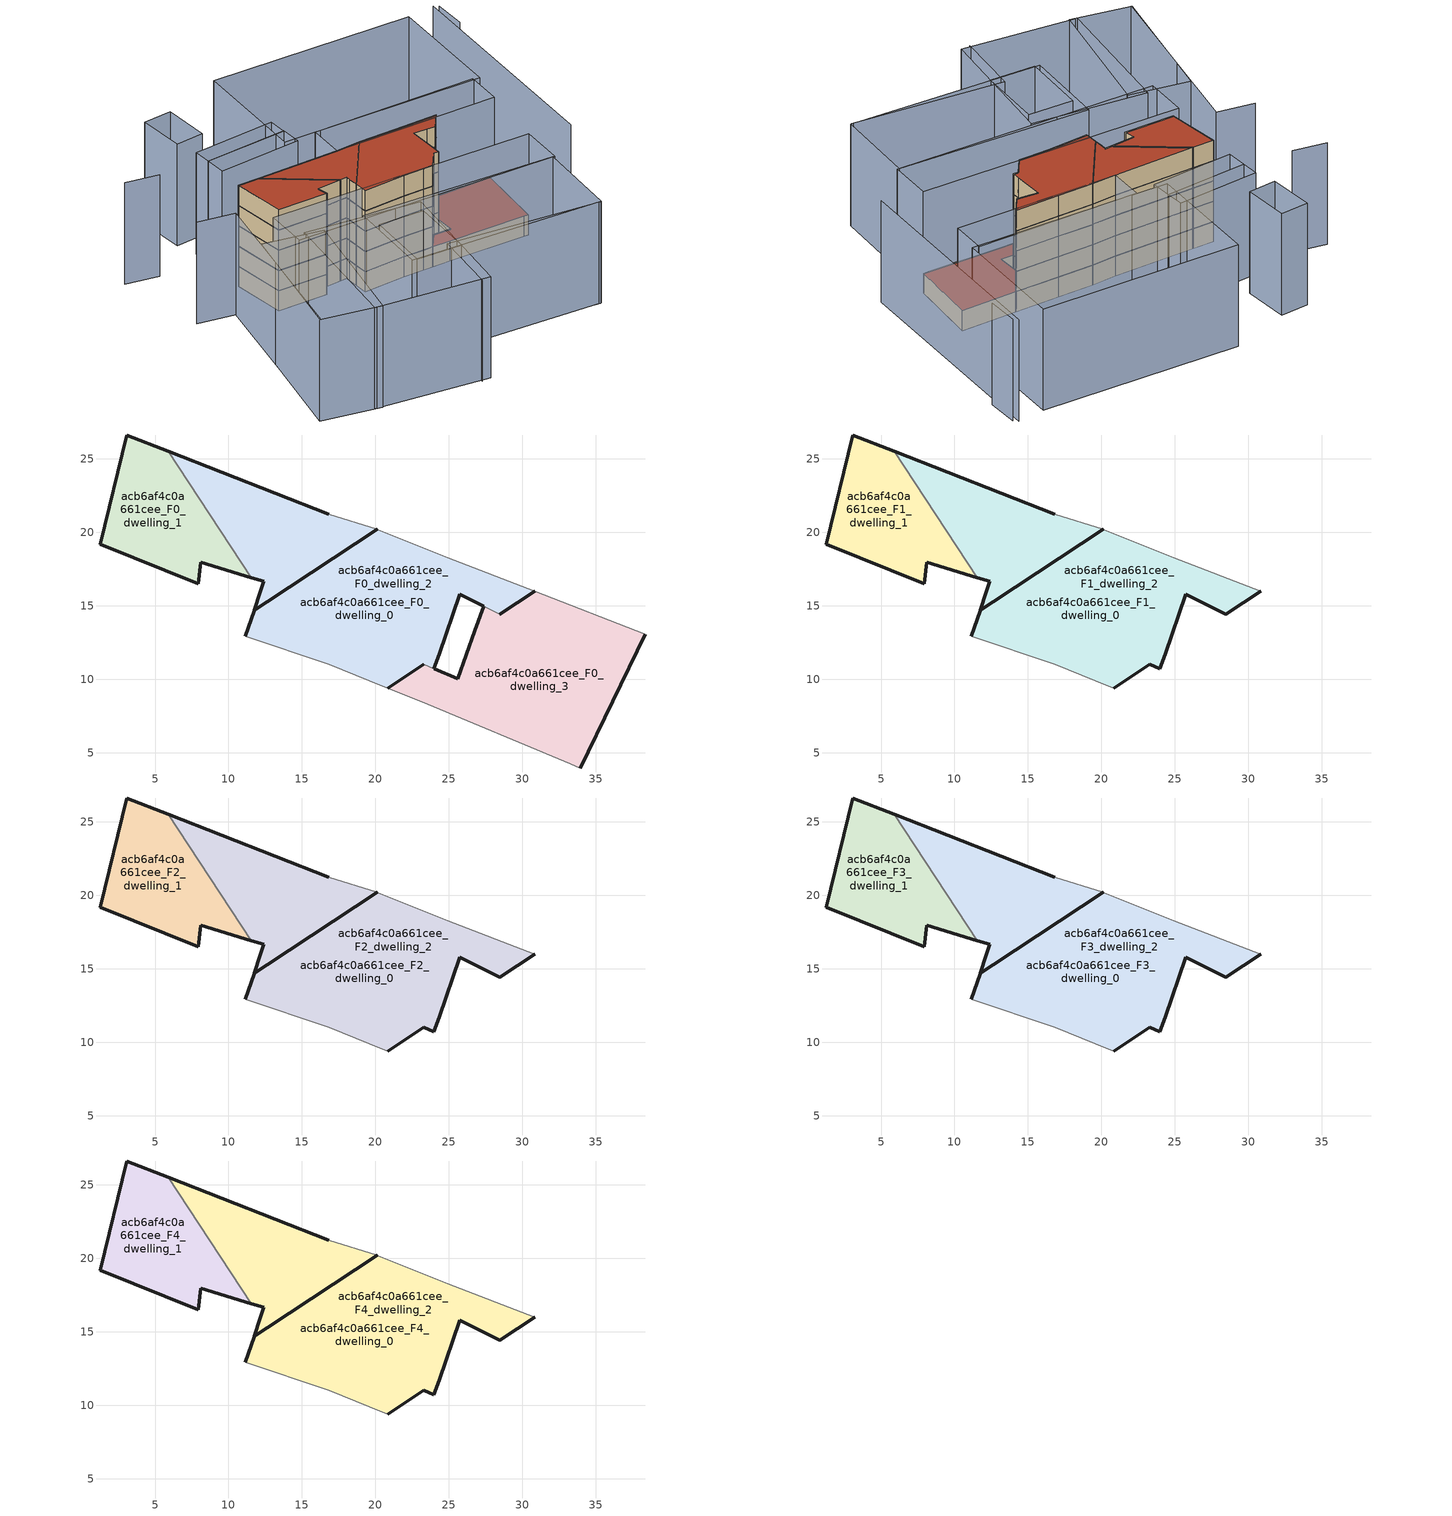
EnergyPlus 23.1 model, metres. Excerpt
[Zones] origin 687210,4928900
acb6af4c0a661cee_F0_dwelling_0
 floor ground (EU_floor_Construction): 20.14,20.2 16.83,21.25 5.9,25.53 11.55,16.92 12.41,16.66 12.18,15.96 11.74,14.68 12.63,15.27 12.64,15.27 z0; 28.48,14.42 30.85,15.98 24.92,18.29 20.16,20.19 20.14,20.2 12.64,15.27 12.63,15.27 11.74,14.68 11.14,12.93 16.81,11.02 19.59,9.9 20.83,9.4 23.28,11.01 23.99,10.71 24.33,11.7 25.74,15.78 27.37,14.97 z0
 wall outside (EU_wall_Construction): 5.9,25.53 16.83,21.25 / 20.14,20.2 12.63,15.27 11.74,14.68 12.18,15.96 12.41,16.66 11.55,16.92 z0:3
 wall adiabatic (EU_wall_Construction): 16.83,21.25 20.14,20.2 z0:3
 wall to acb6af4c0a661cee_F0_dwelling_1 (EU_wall_Construction): 11.55,16.92 5.9,25.53 z0:3
acb6af4c0a661cee_F0_dwelling_1
 floor ground (EU_floor_Construction): 11.55,16.92 5.9,25.53 3.08,26.63 1.26,19.19 7.94,16.49 8.11,17.97 z0
 wall outside (EU_wall_Construction): 11.55,16.92 8.11,17.97 7.94,16.49 1.26,19.19 3.08,26.63 5.9,25.53 z0:3
acb6af4c0a661cee_F0_dwelling_2
 floor ground (EU_floor_Construction): 20.14,20.2 16.83,21.25 5.9,25.53 11.55,16.92 12.41,16.66 12.18,15.96 11.74,14.68 12.63,15.27 12.64,15.27 z0; 28.48,14.42 30.85,15.98 24.92,18.29 20.16,20.19 20.14,20.2 12.64,15.27 12.63,15.27 11.74,14.68 11.14,12.93 16.81,11.02 19.59,9.9 20.83,9.4 23.28,11.01 23.99,10.71 24.33,11.7 25.74,15.78 27.37,14.97 z0
 wall outside (EU_wall_Construction): 27.37,14.97 25.74,15.78 24.33,11.7 23.99,10.71 / 23.29,11.01 20.83,9.4 / 11.14,12.93 11.74,14.68 12.63,15.27 12.64,15.27 20.14,20.2 / 30.85,15.98 28.48,14.42 z0:3
 wall adiabatic (EU_wall_Construction): 20.83,9.4 19.59,9.9 16.81,11.02 11.14,12.93 / 20.14,20.2 20.16,20.19 24.92,18.29 30.85,15.98 z0:3
 wall to acb6af4c0a661cee_F0_dwelling_3 (EU_wall_Construction): 23.99,10.71 23.28,11.01 / 28.48,14.42 27.37,14.97 z0:3
acb6af4c0a661cee_F0_dwelling_3
 floor ground (EU_floor_Construction): 33.93,3.96 38.38,13.05 30.85,15.98 28.48,14.42 27.37,14.97 26.78,13.3 25.61,10.02 24,10.71 23.99,10.71 23.29,11.01 23.28,11 20.83,9.4 23.17,8.46 33.25,4.25 z0
 wall outside (EU_wall_Construction): 28.48,14.42 30.85,15.98 / 38.38,13.05 33.93,3.96 / 20.83,9.4 23.28,11 23.29,11.01 / 23.99,10.71 24,10.71 25.61,10.02 26.78,13.3 27.37,14.97 z0:3
 wall adiabatic (EU_wall_Construction): 30.85,15.98 38.38,13.05 / 33.93,3.96 33.25,4.25 23.17,8.46 20.83,9.4 z0:3
 roof outside (EU_roof_Construction): 38.38,13.05 33.93,3.96 33.25,4.25 23.17,8.46 20.83,9.4 23.28,11 23.29,11.01 23.99,10.71 24,10.71 25.61,10.02 26.78,13.3 27.37,14.97 28.48,14.42 30.85,15.98 z3
acb6af4c0a661cee_F1_dwelling_0
 floor outside (EU_floor_Construction): 20.14,20.2 16.83,21.25 5.9,25.53 11.55,16.92 12.41,16.66 12.18,15.96 11.74,14.68 12.63,15.27 12.64,15.27 z3; 28.48,14.42 30.85,15.98 24.92,18.29 20.16,20.19 20.14,20.2 12.64,15.27 12.63,15.27 11.74,14.68 11.14,12.93 16.81,11.02 19.59,9.9 20.83,9.4 23.28,11.01 23.99,10.71 24.33,11.7 25.74,15.78 27.37,14.97 z3
 wall outside (EU_wall_Construction): 5.9,25.53 16.83,21.25 / 20.14,20.2 12.63,15.27 11.74,14.68 12.18,15.96 12.41,16.66 11.55,16.92 z3:6
 wall adiabatic (EU_wall_Construction): 16.83,21.25 20.14,20.2 z3:6
 wall to acb6af4c0a661cee_F1_dwelling_1 (EU_wall_Construction): 11.55,16.92 5.9,25.53 z3:6
acb6af4c0a661cee_F1_dwelling_1
 floor to acb6af4c0a661cee_F0_dwelling_1 (EU_floor_Construction): 11.55,16.92 5.9,25.53 3.08,26.63 1.26,19.19 7.94,16.49 8.11,17.97 z3
 wall outside (EU_wall_Construction): 11.55,16.92 8.11,17.97 7.94,16.49 1.26,19.19 3.08,26.63 5.9,25.53 z3:6
acb6af4c0a661cee_F1_dwelling_2
 floor to acb6af4c0a661cee_F0_dwelling_2 (EU_floor_Construction): 20.14,20.2 16.83,21.25 5.9,25.53 11.55,16.92 12.41,16.66 12.18,15.96 11.74,14.68 12.63,15.27 12.64,15.27 z3; 28.48,14.42 30.85,15.98 24.92,18.29 20.16,20.19 20.14,20.2 12.64,15.27 12.63,15.27 11.74,14.68 11.14,12.93 16.81,11.02 19.59,9.9 20.83,9.4 23.28,11.01 23.99,10.71 24.33,11.7 25.74,15.78 27.37,14.97 z3
 wall outside (EU_wall_Construction): 11.14,12.93 11.74,14.68 12.63,15.27 12.64,15.27 20.14,20.2 / 30.85,15.98 28.48,14.42 27.37,14.97 25.74,15.78 24.33,11.7 23.99,10.71 23.29,11.01 20.83,9.4 z3:6
 wall adiabatic (EU_wall_Construction): 20.83,9.4 19.59,9.9 16.81,11.02 11.14,12.93 / 20.14,20.2 20.16,20.19 24.92,18.29 30.85,15.98 z3:6
acb6af4c0a661cee_F2_dwelling_0
 floor outside (EU_floor_Construction): 20.14,20.2 16.83,21.25 5.9,25.53 11.55,16.92 12.41,16.66 12.18,15.96 11.74,14.68 12.63,15.27 12.64,15.27 z6; 28.48,14.42 30.85,15.98 24.92,18.29 20.16,20.19 20.14,20.2 12.64,15.27 12.63,15.27 11.74,14.68 11.14,12.93 16.81,11.02 19.59,9.9 20.83,9.4 23.28,11.01 23.99,10.71 24.33,11.7 25.74,15.78 27.37,14.97 z6
 wall outside (EU_wall_Construction): 5.9,25.53 16.83,21.25 / 20.14,20.2 12.63,15.27 11.74,14.68 12.18,15.96 12.41,16.66 11.55,16.92 z6:9
 wall adiabatic (EU_wall_Construction): 16.83,21.25 20.14,20.2 z6:9
 wall to acb6af4c0a661cee_F2_dwelling_1 (EU_wall_Construction): 11.55,16.92 5.9,25.53 z6:9
acb6af4c0a661cee_F2_dwelling_1
 floor to acb6af4c0a661cee_F1_dwelling_1 (EU_floor_Construction): 11.55,16.92 5.9,25.53 3.08,26.63 1.26,19.19 7.94,16.49 8.11,17.97 z6
 wall outside (EU_wall_Construction): 11.55,16.92 8.11,17.97 7.94,16.49 1.26,19.19 3.08,26.63 5.9,25.53 z6:9
acb6af4c0a661cee_F2_dwelling_2
 floor to acb6af4c0a661cee_F1_dwelling_2 (EU_floor_Construction): 20.14,20.2 16.83,21.25 5.9,25.53 11.55,16.92 12.41,16.66 12.18,15.96 11.74,14.68 12.63,15.27 12.64,15.27 z6; 28.48,14.42 30.85,15.98 24.92,18.29 20.16,20.19 20.14,20.2 12.64,15.27 12.63,15.27 11.74,14.68 11.14,12.93 16.81,11.02 19.59,9.9 20.83,9.4 23.28,11.01 23.99,10.71 24.33,11.7 25.74,15.78 27.37,14.97 z6
 wall outside (EU_wall_Construction): 11.14,12.93 11.74,14.68 12.63,15.27 12.64,15.27 20.14,20.2 / 30.85,15.98 28.48,14.42 27.37,14.97 25.74,15.78 24.33,11.7 23.99,10.71 23.29,11.01 20.83,9.4 z6:9
 wall adiabatic (EU_wall_Construction): 20.83,9.4 19.59,9.9 16.81,11.02 11.14,12.93 / 20.14,20.2 20.16,20.19 24.92,18.29 30.85,15.98 z6:9
acb6af4c0a661cee_F3_dwelling_0
 floor outside (EU_floor_Construction): 20.14,20.2 16.83,21.25 5.9,25.53 11.55,16.92 12.41,16.66 12.18,15.96 11.74,14.68 12.63,15.27 12.64,15.27 z9; 28.48,14.42 30.85,15.98 24.92,18.29 20.16,20.19 20.14,20.2 12.64,15.27 12.63,15.27 11.74,14.68 11.14,12.93 16.81,11.02 19.59,9.9 20.83,9.4 23.28,11.01 23.99,10.71 24.33,11.7 25.74,15.78 27.37,14.97 z9
 wall outside (EU_wall_Construction): 5.9,25.53 16.83,21.25 / 20.14,20.2 12.63,15.27 11.74,14.68 12.18,15.96 12.41,16.66 11.55,16.92 z9:12
 wall adiabatic (EU_wall_Construction): 16.83,21.25 20.14,20.2 z9:12
 wall to acb6af4c0a661cee_F3_dwelling_1 (EU_wall_Construction): 11.55,16.92 5.9,25.53 z9:12
acb6af4c0a661cee_F3_dwelling_1
 floor to acb6af4c0a661cee_F2_dwelling_1 (EU_floor_Construction): 11.55,16.92 5.9,25.53 3.08,26.63 1.26,19.19 7.94,16.49 8.11,17.97 z9
 wall outside (EU_wall_Construction): 11.55,16.92 8.11,17.97 7.94,16.49 1.26,19.19 3.08,26.63 5.9,25.53 z9:12
acb6af4c0a661cee_F3_dwelling_2
 floor to acb6af4c0a661cee_F2_dwelling_2 (EU_floor_Construction): 20.14,20.2 16.83,21.25 5.9,25.53 11.55,16.92 12.41,16.66 12.18,15.96 11.74,14.68 12.63,15.27 12.64,15.27 z9; 28.48,14.42 30.85,15.98 24.92,18.29 20.16,20.19 20.14,20.2 12.64,15.27 12.63,15.27 11.74,14.68 11.14,12.93 16.81,11.02 19.59,9.9 20.83,9.4 23.28,11.01 23.99,10.71 24.33,11.7 25.74,15.78 27.37,14.97 z9
 wall outside (EU_wall_Construction): 11.14,12.93 11.74,14.68 12.63,15.27 12.64,15.27 20.14,20.2 / 30.85,15.98 28.48,14.42 27.37,14.97 25.74,15.78 24.33,11.7 23.99,10.71 23.29,11.01 20.83,9.4 z9:12
 wall adiabatic (EU_wall_Construction): 20.83,9.4 19.59,9.9 16.81,11.02 11.14,12.93 / 20.14,20.2 20.16,20.19 24.92,18.29 30.85,15.98 z9:12
acb6af4c0a661cee_F4_dwelling_0
 floor outside (EU_floor_Construction): 20.14,20.2 16.83,21.25 5.9,25.53 11.55,16.92 12.41,16.66 12.18,15.96 11.74,14.68 12.63,15.27 12.64,15.27 z12; 28.48,14.42 30.85,15.98 24.92,18.29 20.16,20.19 20.14,20.2 12.64,15.27 12.63,15.27 11.74,14.68 11.14,12.93 16.81,11.02 19.59,9.9 20.83,9.4 23.28,11.01 23.99,10.71 24.33,11.7 25.74,15.78 27.37,14.97 z12
 wall outside (EU_wall_Construction): 5.9,25.53 16.83,21.25 / 20.14,20.2 12.63,15.27 11.74,14.68 12.18,15.96 12.41,16.66 11.55,16.92 z12:15
 wall adiabatic (EU_wall_Construction): 16.83,21.25 20.14,20.2 z12:15
 wall to acb6af4c0a661cee_F4_dwelling_1 (EU_wall_Construction): 11.55,16.92 5.9,25.53 z12:15
 roof outside (EU_roof_Construction): 20.14,20.2 12.64,15.27 12.63,15.27 11.74,14.68 12.18,15.96 12.41,16.66 11.55,16.92 5.9,25.53 16.83,21.25 z15; 30.85,15.98 28.48,14.42 27.37,14.97 25.74,15.78 24.33,11.7 23.99,10.71 23.28,11.01 20.83,9.4 19.59,9.9 16.81,11.02 11.14,12.93 11.74,14.68 12.63,15.27 12.64,15.27 20.14,20.2 20.16,20.19 24.92,18.29 z15
acb6af4c0a661cee_F4_dwelling_1
 floor to acb6af4c0a661cee_F3_dwelling_1 (EU_floor_Construction): 11.55,16.92 5.9,25.53 3.08,26.63 1.26,19.19 7.94,16.49 8.11,17.97 z12
 wall outside (EU_wall_Construction): 11.55,16.92 8.11,17.97 7.94,16.49 1.26,19.19 3.08,26.63 5.9,25.53 z12:15
 roof outside (EU_roof_Construction): 5.9,25.53 11.55,16.92 8.11,17.97 7.94,16.49 1.26,19.19 3.08,26.63 z15
acb6af4c0a661cee_F4_dwelling_2
 floor to acb6af4c0a661cee_F3_dwelling_2 (EU_floor_Construction): 20.14,20.2 16.83,21.25 5.9,25.53 11.55,16.92 12.41,16.66 12.18,15.96 11.74,14.68 12.63,15.27 12.64,15.27 z12; 28.48,14.42 30.85,15.98 24.92,18.29 20.16,20.19 20.14,20.2 12.64,15.27 12.63,15.27 11.74,14.68 11.14,12.93 16.81,11.02 19.59,9.9 20.83,9.4 23.28,11.01 23.99,10.71 24.33,11.7 25.74,15.78 27.37,14.97 z12
 wall outside (EU_wall_Construction): 11.14,12.93 11.74,14.68 12.63,15.27 12.64,15.27 20.14,20.2 / 30.85,15.98 28.48,14.42 27.37,14.97 25.74,15.78 24.33,11.7 23.99,10.71 23.29,11.01 20.83,9.4 z12:15
 wall adiabatic (EU_wall_Construction): 20.83,9.4 19.59,9.9 16.81,11.02 11.14,12.93 / 20.14,20.2 20.16,20.19 24.92,18.29 30.85,15.98 z12:15
 roof outside (EU_roof_Construction): 20.14,20.2 12.64,15.27 12.63,15.27 11.74,14.68 12.18,15.96 12.41,16.66 11.55,16.92 5.9,25.53 16.83,21.25 z15; 30.85,15.98 28.48,14.42 27.37,14.97 25.74,15.78 24.33,11.7 23.99,10.71 23.28,11.01 20.83,9.4 19.59,9.9 16.81,11.02 11.14,12.93 11.74,14.68 12.63,15.27 12.64,15.27 20.14,20.2 20.16,20.19 24.92,18.29 z15
shading: 2.5,-11.13 6.9,-2.66 / 6.9,-2.66 26.08,-12.62 / -7.05,25.85 -2.53,23.09 / -2.53,23.09 -16.63,0.05 / 38.68,0.87 51.5,31 / 50.3,26.1 51.85,30.33 / -4.69,38.57 -0.63,36.07 / 26.19,-12.66 1.24,-1.33 / 1.24,-1.33 6.25,9.7 / 6.25,9.7 31.19,-1.63 / 31.19,-1.63 26.19,-12.66 / 3.8,-11.54 -10.53,-3.87 / -10.53,-3.87 -1.27,13.43 / -1.27,13.43 13.06,5.76 / 13.06,5.76 3.8,-11.54 / 5.64,6.84 11.49,4.23 / 11.49,4.23 7.68,-4.31 / 7.68,-4.31 1.83,-1.7 / 1.83,-1.7 5.64,6.84 / -16.82,0.13 -6.58,16.33 / -6.58,16.33 0.65,11.76 / 0.65,11.76 -9.59,-4.44 / -9.59,-4.44 -16.82,0.13 / -0.6,18.68 33.93,3.96 / 33.93,3.96 31.49,-1.76 / 31.49,-1.76 -3.04,12.96 / -3.04,12.96 -0.6,18.68 / 18.78,25.98 40.37,17.11 / 40.37,17.11 38.43,12.37 / 38.43,12.37 16.83,21.25 / 16.83,21.25 18.78,25.98 / 21.28,43.25 47.69,32.09 / 47.69,32.09 41.12,16.54 / 41.12,16.54 14.71,27.71 / 14.71,27.71 21.28,43.25 / 15.87,26.56 4.57,30.13 / 4.57,30.13 5.46,32.94 / 5.46,32.94 16.76,29.37 / 16.76,29.37 15.87,26.56 / 16.71,29.35 5.48,32.94 / 5.48,32.94 6.26,35.37 / 6.26,35.37 17.49,31.78 / 17.49,31.78 16.71,29.35 / 12.26,43.57 10.35,37.28 / 10.35,37.28 6.51,38.44 / 6.51,38.44 8.42,44.73 / 8.42,44.73 12.26,43.57 z0:15
[Building]
EU S2 Campaign: North Axis=0; Terrain=City; Solar Distribution=FullExterior
[Site:Location]
Bologna: Latitude=44.5; Longitude=11.25; Time Zone=1; Elevation=37
[SizingPeriod:WeatherFileDays]
AnnualSizingPeriod: Begin Month=1; Begin Day of Month=1; End Month=12; End Day of Month=31; Day of Week for Start Day=Monday; Use Weather File Daylight Saving Period=No; Use Weather File Rain and Snow Indicators=No
[MATERIAL]
EU_InternalMass_Material: Roughness=MediumRough; Thickness=0.1; Conductivity=1; Density=1800; Specific Heat=900; Thermal Absorptance=0.9; Solar Absorptance=0.7; Visible Absorptance=0.7
[MATERIAL:NOMASS] Roughness=MediumRough; Thermal Absorptance=0.9; Solar Absorptance=0.7; Visible Absorptance=0.7
Name | Thermal Resistance
EU_wall_NoMass | 0.905828
EU_roof_NoMass | 0.37593
EU_floor_NoMass | 0.67114
[CONSTRUCTION]
EU_wall_Construction: EU_wall_NoMass
EU_roof_Construction: EU_roof_NoMass
EU_floor_Construction: EU_floor_NoMass
EU_InternalMass_Construction: EU_InternalMass_Material
[ZONE] Type=1; Multiplier=1; Ceiling Height=autocalculate; Floor Area=autocalculate; Part of Total Floor Area=Yes
Name | Volume
acb6af4c0a661cee_F0_dwelling_0; acb6af4c0a661cee_F1_dwelling_0; acb6af4c0a661cee_F2_dwelling_0; acb6af4c0a661cee_F3_dwelling_0; acb6af4c0a661cee_F4_dwelling_0; acb6af4c0a661cee_F0_dwelling_2; acb6af4c0a661cee_F1_dwelling_2; acb6af4c0a661cee_F2_dwelling_2; acb6af4c0a661cee_F3_dwelling_2; acb6af4c0a661cee_F4_dwelling_2 | 480.192
acb6af4c0a661cee_F0_dwelling_1; acb6af4c0a661cee_F1_dwelling_1; acb6af4c0a661cee_F2_dwelling_1; acb6af4c0a661cee_F3_dwelling_1; acb6af4c0a661cee_F4_dwelling_1 | 158.958
acb6af4c0a661cee_F0_dwelling_3 | 322.627
[INTERNALMASS] Construction=EU_InternalMass_Construction
Name | Zone or ZoneList | Surface Area
acb6af4c0a661cee_F0_dwelling_0_EU_InternalMass | acb6af4c0a661cee_F0_dwelling_0 | 53.8834
acb6af4c0a661cee_F0_dwelling_1_EU_InternalMass | acb6af4c0a661cee_F0_dwelling_1 | 52.9862
acb6af4c0a661cee_F0_dwelling_2_EU_InternalMass | acb6af4c0a661cee_F0_dwelling_2 | 106.183
acb6af4c0a661cee_F0_dwelling_3_EU_InternalMass | acb6af4c0a661cee_F0_dwelling_3 | 107.542
acb6af4c0a661cee_F1_dwelling_0_EU_InternalMass | acb6af4c0a661cee_F1_dwelling_0 | 106.869
acb6af4c0a661cee_F1_dwelling_1_EU_InternalMass | acb6af4c0a661cee_F1_dwelling_1 | 106.183
acb6af4c0a661cee_F1_dwelling_2_EU_InternalMass | acb6af4c0a661cee_F1_dwelling_2 | 107.542
acb6af4c0a661cee_F2_dwelling_0_EU_InternalMass | acb6af4c0a661cee_F2_dwelling_0 | 106.869
acb6af4c0a661cee_F2_dwelling_1_EU_InternalMass | acb6af4c0a661cee_F2_dwelling_1 | 106.183
acb6af4c0a661cee_F2_dwelling_2_EU_InternalMass | acb6af4c0a661cee_F2_dwelling_2 | 107.542
acb6af4c0a661cee_F3_dwelling_0_EU_InternalMass | acb6af4c0a661cee_F3_dwelling_0 | 106.869
acb6af4c0a661cee_F3_dwelling_1_EU_InternalMass | acb6af4c0a661cee_F3_dwelling_1 | 106.183
acb6af4c0a661cee_F3_dwelling_2_EU_InternalMass | acb6af4c0a661cee_F3_dwelling_2 | 107.542
acb6af4c0a661cee_F4_dwelling_0_EU_InternalMass | acb6af4c0a661cee_F4_dwelling_0 | 106.869
acb6af4c0a661cee_F4_dwelling_1_EU_InternalMass | acb6af4c0a661cee_F4_dwelling_1 | 106.183
acb6af4c0a661cee_F4_dwelling_2_EU_InternalMass | acb6af4c0a661cee_F4_dwelling_2 | 107.542
[OTHEREQUIPMENT] Fuel Type=Electricity; Design Level Calculation Method=Watts/Area; Power per Zone Floor Area=1; Fraction Latent=0; Fraction Radiant=0; Fraction Lost=0; Carbon Dioxide Generation Rate=0; EndUse Subcategory=EU_Step8_InternalGains
Name | Zone or ZoneList or Space or SpaceList | Schedule
EU_Step8_InternalGain_acb6af4c0a661cee_F0_dwelling_0_f000 | acb6af4c0a661cee_F0_dwelling_0 | EU_Step8_GainSchedule_acb6af4c0a661cee_F0_dwelling_0_f000
EU_Step8_InternalGain_acb6af4c0a661cee_F0_dwelling_1_f000 | acb6af4c0a661cee_F0_dwelling_1 | EU_Step8_GainSchedule_acb6af4c0a661cee_F0_dwelling_1_f000
EU_Step8_InternalGain_acb6af4c0a661cee_F0_dwelling_2_f000 | acb6af4c0a661cee_F0_dwelling_2 | EU_Step8_GainSchedule_acb6af4c0a661cee_F0_dwelling_2_f000
EU_Step8_InternalGain_acb6af4c0a661cee_F0_dwelling_3_f000 | acb6af4c0a661cee_F0_dwelling_3 | EU_Step8_GainSchedule_acb6af4c0a661cee_F0_dwelling_3_f000
EU_Step8_InternalGain_acb6af4c0a661cee_F1_dwelling_0_f000 | acb6af4c0a661cee_F1_dwelling_0 | EU_Step8_GainSchedule_acb6af4c0a661cee_F1_dwelling_0_f000
EU_Step8_InternalGain_acb6af4c0a661cee_F1_dwelling_1_f000 | acb6af4c0a661cee_F1_dwelling_1 | EU_Step8_GainSchedule_acb6af4c0a661cee_F1_dwelling_1_f000
EU_Step8_InternalGain_acb6af4c0a661cee_F1_dwelling_2_f000 | acb6af4c0a661cee_F1_dwelling_2 | EU_Step8_GainSchedule_acb6af4c0a661cee_F1_dwelling_2_f000
EU_Step8_InternalGain_acb6af4c0a661cee_F2_dwelling_0_f000 | acb6af4c0a661cee_F2_dwelling_0 | EU_Step8_GainSchedule_acb6af4c0a661cee_F2_dwelling_0_f000
EU_Step8_InternalGain_acb6af4c0a661cee_F2_dwelling_1_f000 | acb6af4c0a661cee_F2_dwelling_1 | EU_Step8_GainSchedule_acb6af4c0a661cee_F2_dwelling_1_f000
EU_Step8_InternalGain_acb6af4c0a661cee_F2_dwelling_2_f000 | acb6af4c0a661cee_F2_dwelling_2 | EU_Step8_GainSchedule_acb6af4c0a661cee_F2_dwelling_2_f000
EU_Step8_InternalGain_acb6af4c0a661cee_F3_dwelling_0_f000 | acb6af4c0a661cee_F3_dwelling_0 | EU_Step8_GainSchedule_acb6af4c0a661cee_F3_dwelling_0_f000
EU_Step8_InternalGain_acb6af4c0a661cee_F3_dwelling_1_f000 | acb6af4c0a661cee_F3_dwelling_1 | EU_Step8_GainSchedule_acb6af4c0a661cee_F3_dwelling_1_f000
EU_Step8_InternalGain_acb6af4c0a661cee_F3_dwelling_2_f000 | acb6af4c0a661cee_F3_dwelling_2 | EU_Step8_GainSchedule_acb6af4c0a661cee_F3_dwelling_2_f000
EU_Step8_InternalGain_acb6af4c0a661cee_F4_dwelling_0_f000 | acb6af4c0a661cee_F4_dwelling_0 | EU_Step8_GainSchedule_acb6af4c0a661cee_F4_dwelling_0_f000
EU_Step8_InternalGain_acb6af4c0a661cee_F4_dwelling_1_f000 | acb6af4c0a661cee_F4_dwelling_1 | EU_Step8_GainSchedule_acb6af4c0a661cee_F4_dwelling_1_f000
EU_Step8_InternalGain_acb6af4c0a661cee_F4_dwelling_2_f000 | acb6af4c0a661cee_F4_dwelling_2 | EU_Step8_GainSchedule_acb6af4c0a661cee_F4_dwelling_2_f000
[ZONEVENTILATION:DESIGNFLOWRATE] Schedule=EU_AlwaysOn; Design Flow Rate Calculation Method=AirChanges/Hour; Air Changes per Hour=0.73129; Ventilation Type=Natural; Fan Pressure Rise=0; Fan Total Efficiency=1; Constant Term Coefficient=1; Temperature Term Coefficient=0; Velocity Term Coefficient=0; Velocity Squared Term Coefficient=0; Minimum Indoor Temperature=-100; Maximum Indoor Temperature=100; Delta Temperature=-100; Minimum Outdoor Temperature=-100; Maximum Outdoor Temperature=100; Maximum Wind Speed=40
Name | Zone or ZoneList or Space or SpaceList
EU_ConstantAir_acb6af4c0a661cee_F0_dwelling_0 | acb6af4c0a661cee_F0_dwelling_0
EU_ConstantAir_acb6af4c0a661cee_F0_dwelling_1 | acb6af4c0a661cee_F0_dwelling_1
EU_ConstantAir_acb6af4c0a661cee_F0_dwelling_2 | acb6af4c0a661cee_F0_dwelling_2
EU_ConstantAir_acb6af4c0a661cee_F0_dwelling_3 | acb6af4c0a661cee_F0_dwelling_3
EU_ConstantAir_acb6af4c0a661cee_F1_dwelling_0 | acb6af4c0a661cee_F1_dwelling_0
EU_ConstantAir_acb6af4c0a661cee_F1_dwelling_1 | acb6af4c0a661cee_F1_dwelling_1
EU_ConstantAir_acb6af4c0a661cee_F1_dwelling_2 | acb6af4c0a661cee_F1_dwelling_2
EU_ConstantAir_acb6af4c0a661cee_F2_dwelling_0 | acb6af4c0a661cee_F2_dwelling_0
EU_ConstantAir_acb6af4c0a661cee_F2_dwelling_1 | acb6af4c0a661cee_F2_dwelling_1
EU_ConstantAir_acb6af4c0a661cee_F2_dwelling_2 | acb6af4c0a661cee_F2_dwelling_2
EU_ConstantAir_acb6af4c0a661cee_F3_dwelling_0 | acb6af4c0a661cee_F3_dwelling_0
EU_ConstantAir_acb6af4c0a661cee_F3_dwelling_1 | acb6af4c0a661cee_F3_dwelling_1
EU_ConstantAir_acb6af4c0a661cee_F3_dwelling_2 | acb6af4c0a661cee_F3_dwelling_2
EU_ConstantAir_acb6af4c0a661cee_F4_dwelling_0 | acb6af4c0a661cee_F4_dwelling_0
EU_ConstantAir_acb6af4c0a661cee_F4_dwelling_1 | acb6af4c0a661cee_F4_dwelling_1
EU_ConstantAir_acb6af4c0a661cee_F4_dwelling_2 | acb6af4c0a661cee_F4_dwelling_2
[HVACTEMPLATE:THERMOSTAT] Constant Heating Setpoint=20; Constant Cooling Setpoint=50
EU_HeatOnly_acb6af4c0a661cee_F0_dwelling_0; EU_HeatOnly_acb6af4c0a661cee_F0_dwelling_1; EU_HeatOnly_acb6af4c0a661cee_F0_dwelling_2; EU_HeatOnly_acb6af4c0a661cee_F0_dwelling_3; EU_HeatOnly_acb6af4c0a661cee_F1_dwelling_0; EU_HeatOnly_acb6af4c0a661cee_F1_dwelling_1; EU_HeatOnly_acb6af4c0a661cee_F1_dwelling_2; EU_HeatOnly_acb6af4c0a661cee_F2_dwelling_0; EU_HeatOnly_acb6af4c0a661cee_F2_dwelling_1; EU_HeatOnly_acb6af4c0a661cee_F2_dwelling_2; EU_HeatOnly_acb6af4c0a661cee_F3_dwelling_0; EU_HeatOnly_acb6af4c0a661cee_F3_dwelling_1; EU_HeatOnly_acb6af4c0a661cee_F3_dwelling_2; EU_HeatOnly_acb6af4c0a661cee_F4_dwelling_0; EU_HeatOnly_acb6af4c0a661cee_F4_dwelling_1; EU_HeatOnly_acb6af4c0a661cee_F4_dwelling_2
[HVACTEMPLATE:ZONE:IDEALLOADSAIRSYSTEM] System Availability Schedule=EU_AlwaysOn; Maximum Heating Supply Air Temperature=50; Minimum Cooling Supply Air Temperature=13; Maximum Heating Supply Air Humidity Ratio=0.0156; Minimum Cooling Supply Air Humidity Ratio=0.0077; Heating Limit=NoLimit; Cooling Limit=NoLimit; Heating Availability Schedule=EU_AlwaysOn; Cooling Availability Schedule=EU_CoolingOff; Dehumidification Control Type=ConstantSensibleHeatRatio; Cooling Sensible Heat Ratio=0.7; Dehumidification Setpoint=60; Humidification Control Type=None; Humidification Setpoint=30; Outdoor Air Method=None; Outdoor Air Flow Rate per Person=0.00944; Outdoor Air Flow Rate per Zone Floor Area=0; Outdoor Air Flow Rate per Zone=0; Demand Controlled Ventilation Type=None; Outdoor Air Economizer Type=NoEconomizer; Heat Recovery Type=None; Sensible Heat Recovery Effectiveness=0.7; Latent Heat Recovery Effectiveness=0.65
Name | Template Thermostat
acb6af4c0a661cee_F0_dwelling_0 | EU_HeatOnly_acb6af4c0a661cee_F0_dwelling_0
acb6af4c0a661cee_F0_dwelling_1 | EU_HeatOnly_acb6af4c0a661cee_F0_dwelling_1
acb6af4c0a661cee_F0_dwelling_2 | EU_HeatOnly_acb6af4c0a661cee_F0_dwelling_2
acb6af4c0a661cee_F0_dwelling_3 | EU_HeatOnly_acb6af4c0a661cee_F0_dwelling_3
acb6af4c0a661cee_F1_dwelling_0 | EU_HeatOnly_acb6af4c0a661cee_F1_dwelling_0
acb6af4c0a661cee_F1_dwelling_1 | EU_HeatOnly_acb6af4c0a661cee_F1_dwelling_1
acb6af4c0a661cee_F1_dwelling_2 | EU_HeatOnly_acb6af4c0a661cee_F1_dwelling_2
acb6af4c0a661cee_F2_dwelling_0 | EU_HeatOnly_acb6af4c0a661cee_F2_dwelling_0
acb6af4c0a661cee_F2_dwelling_1 | EU_HeatOnly_acb6af4c0a661cee_F2_dwelling_1
acb6af4c0a661cee_F2_dwelling_2 | EU_HeatOnly_acb6af4c0a661cee_F2_dwelling_2
acb6af4c0a661cee_F3_dwelling_0 | EU_HeatOnly_acb6af4c0a661cee_F3_dwelling_0
acb6af4c0a661cee_F3_dwelling_1 | EU_HeatOnly_acb6af4c0a661cee_F3_dwelling_1
acb6af4c0a661cee_F3_dwelling_2 | EU_HeatOnly_acb6af4c0a661cee_F3_dwelling_2
acb6af4c0a661cee_F4_dwelling_0 | EU_HeatOnly_acb6af4c0a661cee_F4_dwelling_0
acb6af4c0a661cee_F4_dwelling_1 | EU_HeatOnly_acb6af4c0a661cee_F4_dwelling_1
acb6af4c0a661cee_F4_dwelling_2 | EU_HeatOnly_acb6af4c0a661cee_F4_dwelling_2
[SIZING:ZONE] Zone Cooling Design Supply Air Temperature Input Method=SupplyAirTemperature; Zone Cooling Design Supply Air Temperature=13; Zone Heating Design Supply Air Temperature Input Method=SupplyAirTemperature; Zone Heating Design Supply Air Temperature=50; Zone Cooling Design Supply Air Humidity Ratio=0.008; Zone Heating Design Supply Air Humidity Ratio=0.008; Cooling Design Air Flow Method=DesignDay; Cooling Design Air Flow Rate=0; Cooling Minimum Air Flow per Zone Floor Area=0.000762; Cooling Minimum Air Flow=0; Cooling Minimum Air Flow Fraction=0.2; Heating Design Air Flow Method=DesignDay; Heating Design Air Flow Rate=0; Heating Maximum Air Flow per Zone Floor Area=0.002032; Heating Maximum Air Flow=0.141576; Heating Maximum Air Flow Fraction=0.3; Account for Dedicated Outdoor Air System=No; Dedicated Outdoor Air System Control Strategy=NeutralSupplyAir; Dedicated Outdoor Air Low Setpoint Temperature for Design=autosize; Dedicated Outdoor Air High Setpoint Temperature for Design=autosize; Zone Load Sizing Method=Sensible Load Only No Latent Load; Zone Latent Cooling Design Supply Air Humidity Ratio Input Method=HumidityRatioDifference; Zone Cooling Design Supply Air Humidity Ratio Difference=0.005; Zone Latent Heating Design Supply Air Humidity Ratio Input Method=HumidityRatioDifference; Zone Humidification Design Supply Air Humidity Ratio Difference=0.005
acb6af4c0a661cee_F0_dwelling_0; acb6af4c0a661cee_F0_dwelling_1; acb6af4c0a661cee_F0_dwelling_2; acb6af4c0a661cee_F0_dwelling_3; acb6af4c0a661cee_F1_dwelling_0; acb6af4c0a661cee_F1_dwelling_1; acb6af4c0a661cee_F1_dwelling_2; acb6af4c0a661cee_F2_dwelling_0; acb6af4c0a661cee_F2_dwelling_1; acb6af4c0a661cee_F2_dwelling_2; acb6af4c0a661cee_F3_dwelling_0; acb6af4c0a661cee_F3_dwelling_1; acb6af4c0a661cee_F3_dwelling_2; acb6af4c0a661cee_F4_dwelling_0; acb6af4c0a661cee_F4_dwelling_1; acb6af4c0a661cee_F4_dwelling_2
[SCHEDULE:CONSTANT]
Name | Hourly Value
EU_AlwaysOn | 1
EU_CoolingOff | 0
[SCHEDULE:FILE] Column Number=1; Rows to Skip at Top=0; Number of Hours of Data=8760; Column Separator=Comma; Interpolate to Timestep=No; Minutes per Item=60; Adjust Schedule for Daylight Savings=Yes
Name | File
EU_Step8_GainSchedule_acb6af4c0a661cee_F0_dwelling_0_f000 | ../../schedules/acb6af4c0a661cee/acb6af4c0a661cee_F0_dwelling_0_f000_gain.csv
EU_Step8_GainSchedule_acb6af4c0a661cee_F0_dwelling_1_f000 | ../../schedules/acb6af4c0a661cee/acb6af4c0a661cee_F0_dwelling_1_f000_gain.csv
EU_Step8_GainSchedule_acb6af4c0a661cee_F0_dwelling_2_f000 | ../../schedules/acb6af4c0a661cee/acb6af4c0a661cee_F0_dwelling_2_f000_gain.csv
EU_Step8_GainSchedule_acb6af4c0a661cee_F0_dwelling_3_f000 | ../../schedules/acb6af4c0a661cee/acb6af4c0a661cee_F0_dwelling_3_f000_gain.csv
EU_Step8_GainSchedule_acb6af4c0a661cee_F1_dwelling_0_f000 | ../../schedules/acb6af4c0a661cee/acb6af4c0a661cee_F1_dwelling_0_f000_gain.csv
EU_Step8_GainSchedule_acb6af4c0a661cee_F1_dwelling_1_f000 | ../../schedules/acb6af4c0a661cee/acb6af4c0a661cee_F1_dwelling_1_f000_gain.csv
EU_Step8_GainSchedule_acb6af4c0a661cee_F1_dwelling_2_f000 | ../../schedules/acb6af4c0a661cee/acb6af4c0a661cee_F1_dwelling_2_f000_gain.csv
EU_Step8_GainSchedule_acb6af4c0a661cee_F2_dwelling_0_f000 | ../../schedules/acb6af4c0a661cee/acb6af4c0a661cee_F2_dwelling_0_f000_gain.csv
EU_Step8_GainSchedule_acb6af4c0a661cee_F2_dwelling_1_f000 | ../../schedules/acb6af4c0a661cee/acb6af4c0a661cee_F2_dwelling_1_f000_gain.csv
EU_Step8_GainSchedule_acb6af4c0a661cee_F2_dwelling_2_f000 | ../../schedules/acb6af4c0a661cee/acb6af4c0a661cee_F2_dwelling_2_f000_gain.csv
EU_Step8_GainSchedule_acb6af4c0a661cee_F3_dwelling_0_f000 | ../../schedules/acb6af4c0a661cee/acb6af4c0a661cee_F3_dwelling_0_f000_gain.csv
EU_Step8_GainSchedule_acb6af4c0a661cee_F3_dwelling_1_f000 | ../../schedules/acb6af4c0a661cee/acb6af4c0a661cee_F3_dwelling_1_f000_gain.csv
EU_Step8_GainSchedule_acb6af4c0a661cee_F3_dwelling_2_f000 | ../../schedules/acb6af4c0a661cee/acb6af4c0a661cee_F3_dwelling_2_f000_gain.csv
EU_Step8_GainSchedule_acb6af4c0a661cee_F4_dwelling_0_f000 | ../../schedules/acb6af4c0a661cee/acb6af4c0a661cee_F4_dwelling_0_f000_gain.csv
EU_Step8_GainSchedule_acb6af4c0a661cee_F4_dwelling_1_f000 | ../../schedules/acb6af4c0a661cee/acb6af4c0a661cee_F4_dwelling_1_f000_gain.csv
EU_Step8_GainSchedule_acb6af4c0a661cee_F4_dwelling_2_f000 | ../../schedules/acb6af4c0a661cee/acb6af4c0a661cee_F4_dwelling_2_f000_gain.csv
